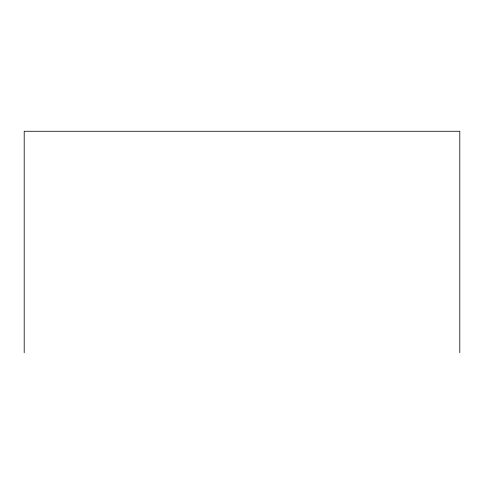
<?xml version="1.0" encoding="UTF-8"?>
<svg xmlns="http://www.w3.org/2000/svg" width="484" height="484" viewBox="0 0 484 484"><rect width="100%" height="100%" fill="white"/><g stroke="black" fill="none" stroke-linecap="round" stroke-linejoin="round"><path stroke-width="0.73" d="M459.8 352.733L459.8 131.267L24.2 131.267L24.2 352.733"/></g></svg>
